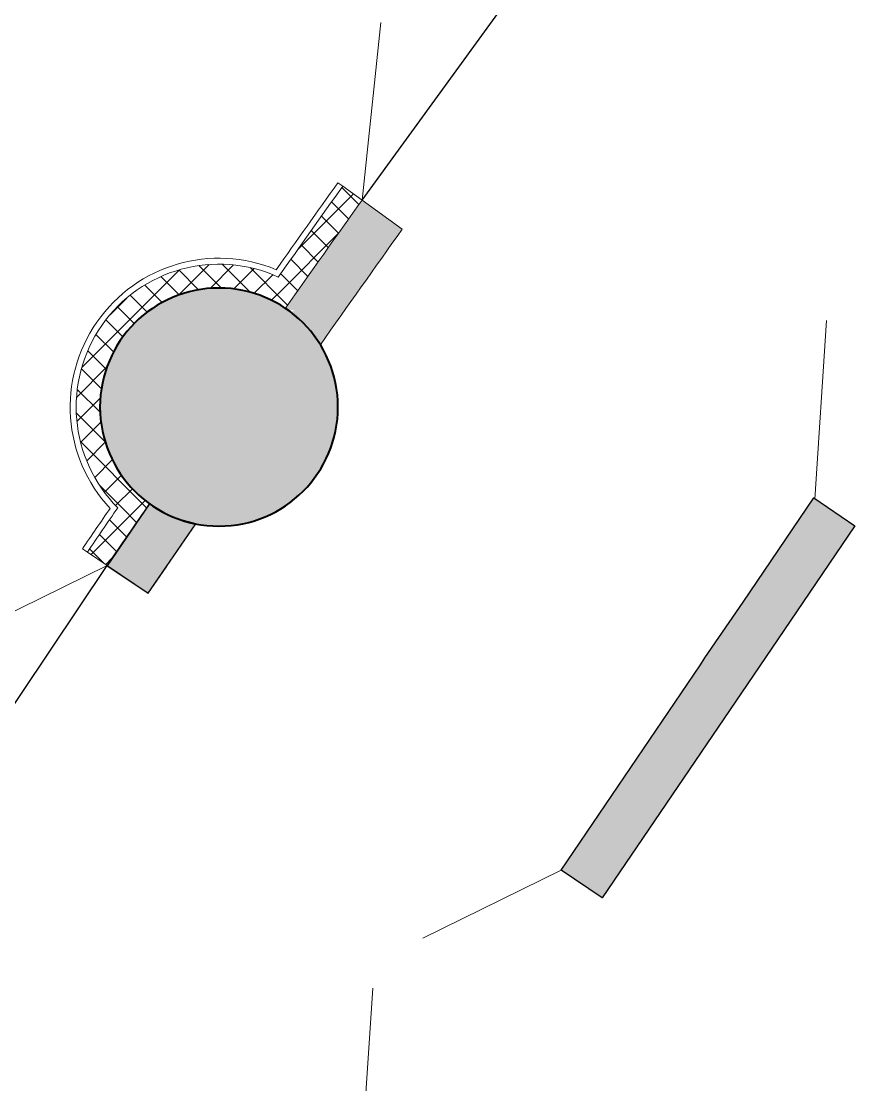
# Model space of a CAD drawing. Header units: millimetres. Extents: x 72919 to 485785, y -53256 to 338519.
# Drawn here: x 172890 to 177148, y 212173 to 217533 of the extents above; entities that cross this region are included whole.
import ezdxf

# ---------------------------------------------------------------- set-up
doc = ezdxf.new("R2010")
doc.units = ezdxf.units.MM
doc.layers.add('door', color=177, linetype='Continuous', lineweight=9)
doc.layers.add('wall', color=5, linetype='Continuous', lineweight=40)

# ---------------------------------------------------------------- blocks, each defined once
blk = doc.blocks.new('Колонна ∅1200')
at = {"lineweight": 9, "ltscale": 400, "true_color": 0x000000}
h = blk.add_hatch(color=18, dxfattribs=at)
h.dxf.hatch_style = 1
edge = h.paths.add_edge_path()
edge.add_arc((0, 0), 600, 0, 360)
at = {"color": 18, "ltscale": 400, "true_color": 0x000000}
blk.add_circle((0, 0), 600, dxfattribs=at)

msp = doc.modelspace()

# ---------------------------------------------------------------- hatches: boundary and pattern name
at = {"ltscale": 500, "true_color": 0x000000}
h = msp.add_hatch(color=18, dxfattribs=at)
h.dxf.hatch_style = 1
h.paths.add_polyline_path([(173916.59879, 210317.67759), (173703.20264, 210448.45301), (174602.66466, 211759.81552), (174804.03317, 211622.90331)])
h.paths.add_polyline_path([(175611.35646, 213254.93818), (176315.10067, 214289.99503), (176335.87821, 214324.07206), (176528.76397, 214604.24793), (176528.98689, 214604.57581), (176886.98345, 215131.112), (177093.72385, 214990.54739), (176734.53296, 214462.25459), (176710.32099, 214426.64399), (176627.7013, 214305.12814), (176520.86965, 214148.00168), (175818.09686, 213114.37358)])
h.paths.add_polyline_path([(174397.82092, 215902.41435), (174238.21183, 216067.42022), (174271.01138, 216073.01056), (174221.49937, 216086.23625), (174608.4981, 216631.98723), (174810.77267, 216485.05409)])
h.paths.add_polyline_path([(171473.324, 211990.8771), (172313.8365, 213286.64662), (172521.45712, 213147.36982), (171613.08648, 211745.08882), (171607.72228, 211794.20755), (171598.27767, 211830.5991), (171585.55977, 211862.94739), (171570.05554, 211892.17477), (171549.62243, 211921.85146), (171532.63834, 211941.74451), (171512.984, 211960.98109), (171489.57548, 211979.85897)])
h.paths.add_polyline_path([(170412.40855, 210295.35376), (170626.15946, 210165.69304), (171433.69278, 211462.455), (171385.88707, 211446.13101), (171336.83004, 211438.12261), (171287.82975, 211438.26364), (171256.73038, 211442.55058), (171206.65947, 211456.74167), (171175.9947, 211470.399), (171151.7921, 211484.30529)])
h.paths.add_polyline_path([(166413.7278, 203185.86542), (166637.02779, 203073.43115), (166818.02285, 203423.97295), (166811.30533, 203471.75178), (166812.35434, 203520.18764), (166822.63843, 203573.00764), (166849.93729, 203637.68754), (166873.39367, 203672.92808), (166914.3671, 203716.25911), (166943.51752, 203738.53971), (166996.68108, 203766.95034), (169019.05324, 207456.33087), (170102.33584, 209302.14871), (169888.58493, 209431.80942), (168700.63121, 207403.29474), (167673.88682, 205564.55751), (166775.57642, 203883.62731)])
h = msp.add_hatch(color=18, dxfattribs=at)
h.dxf.hatch_style = 1
h.paths.add_polyline_path([(173769.48882, 214999.97599, -0.1071371896), (173536.3233, 215101.25401), (173323.56779, 214788.82689), (173529.78607, 214650.49081, -0.0009777354)])

# ---------------------------------------------------------------- linework, layer by layer
at = {"color": 18, "ltscale": 500, "true_color": 0x000000}
for points in [[(415650.43379, 180914.99944, 0.4142135624), (336810.43379, 259754.99944), (221610.43379, 259754.99944, 0.4142135624), (142770.43379, 180914.99944), (142770.43379, 104414.99944, 0.4142135624), (221610.43379, 25574.99944), (336810.43379, 25574.99944, 0.4142135624), (415650.43379, 104414.99944)], [(414950.43379, 180914.99944, 0.4142135624), (336810.43379, 259054.99944), (221610.43379, 259054.99944, 0.4142135624), (143470.43379, 180914.99944), (143470.43379, 104414.99944, 0.4142135624), (221610.43379, 26274.99944), (336810.43379, 26274.99944, 0.4142135624), (414950.43379, 104414.99944)]]:
    msp.add_lwpolyline(points, format="xyb", close=True, dxfattribs=at)
for points in [[(174608.4981, 216631.98723), (175672.25702, 218096.40416)], [(175611.35646, 213254.93818), (176315.10067, 214289.99503), (176335.87821, 214324.07206), (176528.98689, 214604.57581), (176528.98689, 214604.57581), (176886.98345, 215131.112), (177093.72385, 214990.54739), (176734.53296, 214462.25459), (176734.53296, 214462.25459), (176520.86965, 214148.00168), (176520.86965, 214148.00168), (175818.09686, 213114.37358), (175611.35646, 213254.93818)], [(173536.3233, 215101.25401), (173323.56116, 214788.81717), (173529.78607, 214650.49081), (173769.48882, 214999.97599), (173690.00181, 215021.54752), (173642.74573, 215040.20566), (173608.4075, 215056.80054), (173557.55025, 215086.67657), (173535.90485, 215101.55507)], [(172313.8365, 213286.64662), (173322.16545, 214789.78185)]]:
    msp.add_lwpolyline(points, dxfattribs=at)
at = {"layer": 'door', "linetype": 'ByBlock', "ltscale": 100}
for p, q in [((174608.4981, 216631.98723), (174702.4928, 217527.06544)), ((176890.35681, 215124.52019), (176949.54403, 216024.37844)), ((173322.16545, 214789.76761), (172514.25435, 214393.18262)), ((174914.36136, 212911.41706), (175611.35646, 213254.93818)), ((174602.66466, 211759.81552), (174661.85188, 212659.67376))]:
    msp.add_line(p, q, dxfattribs=at)
at = {"layer": 'wall', "color": 18, "lineweight": 18, "ltscale": 0.007407, "true_color": 0x000000}
msp.add_line((173521.76751, 215080.27079), (173187.95416, 215414.08415), dxfattribs=at)
at = {"layer": 'wall', "color": 18, "lineweight": 18, "ltscale": 0.007407, "true_color": 0x000000, "extrusion": (0.58095, 0.813939, 0), "elevation": 277764.08502}
msp.add_lwpolyline([(-16118.33042, 0), (-16148.33042, 0)], dxfattribs=at)
at = {"layer": 'wall', "color": 18, "lineweight": 18, "ltscale": 0.007407, "true_color": 0x000000, "extrusion": (0.707107, -0.707107, 0)}
for points, elevation in [([(276240.00871, 0), (276640.00508, 0)], -29767.75019), ([(275656.63333, 0), (275873.74244, 0)], -30030.25019), ([(275051.8847, 0), (275748.90398, 0)], -30117.75019), ([(275931.03713, 0), (276063.70556, 0)], -29767.75019), ([(275340.83748, 0), (275459.95121, 0)], -30205.25019), ([(274927.04625, 0), (275144.15536, 0)], -30030.25019), ([(274781.26607, 0), (274926.13722, 0)], -29855.25019), ([(274737.08313, 0), (274869.75156, 0)], -29767.75019), ([(274680.60784, 0), (274800.65056, 0)], -29505.25019), ([(274418.41212, 0), (274804.48784, 0)], -29417.75019)]:
    msp.add_lwpolyline(points, dxfattribs=dict(at, elevation=elevation))
at = {"layer": 'wall', "color": 18, "lineweight": 18, "ltscale": 0.007407, "true_color": 0x000000}
for points in [[(174591.91237, 216608.74335), (174505.88158, 216694.77414)], [(174540.41772, 216536.49432), (174454.37516, 216622.53688)], [(174201.10921, 216175.32157), (174486.50191, 216460.71426)], [(174437.58435, 216391.84031), (174351.51806, 216477.90661)], [(173898.63333, 216188.32921), (173785.61677, 216301.34577)], [(173841.30162, 216186.74503), (173959.31845, 216304.76186)], [(174043.02562, 216167.68062), (173902.43054, 216308.27569)], [(173961.98694, 216183.68667), (174064.42632, 216286.12604)], [(173685.64784, 216153.82733), (173593.39422, 216246.08095)], [(174283.7245, 216174.4691), (174197.62213, 216260.57147)], [(174152.20804, 216126.42039), (174201.10921, 216175.32157)], [(173458.90623, 216009.33788), (173374.05119, 216094.19292)], [(173402.06651, 215942.43392), (173316.36508, 216028.13534)], [(173170.2109, 215515.65431), (173288.22773, 215633.67114)], [(173312.73178, 215413.05021), (173167.13858, 215558.64341)], [(173259.8034, 215234.01575), (173348.55237, 215322.76473)], [(173308.58144, 215159.05011), (173394.53913, 215245.0078)], [(175611.35646, 213254.93818), (176315.10067, 214289.99503), (176335.87821, 214324.07206), (176528.98689, 214604.57581), (176528.76397, 214604.24793), (176886.98345, 215131.112), (177093.72385, 214990.54739), (176734.53296, 214462.25459), (176734.53296, 214462.25459), (176520.86965, 214148.00168), (176520.86965, 214148.00168), (175818.09686, 213114.37358)], [(173370.38453, 214860.42271), (173284.05436, 214946.75288)], [(173306.90166, 214800.1619), (173233.82851, 214873.23505)], [(173315.24362, 214794.48122), (173347.08981, 214826.32741)], [(175611.35646, 213254.93818), (175818.09686, 213114.37358)]]:
    msp.add_lwpolyline(points, dxfattribs=at)
at = {"layer": 'wall', "color": 18, "lineweight": 18, "ltscale": 0.007407, "true_color": 0x000000, "extrusion": (-0.58095, -0.813939, 0), "elevation": -277764.08502}
msp.add_lwpolyline([(16148.33042, 0), (16268.33042, 0)], dxfattribs=at)
at = {"layer": 'wall', "color": 18, "lineweight": 18, "ltscale": 0.007407, "true_color": 0x000000}
for points in [[(174397.82092, 215902.41435, -0.001647618), (174810.77267, 216485.05409), (174608.4981, 216631.98723, 0.0015400051), (174221.49937, 216086.23625)], [(173535.90485, 215101.55507, 0.0008701227), (173322.16545, 214789.76761), (173529.78607, 214650.49081)]]:
    msp.add_lwpolyline(points, format="xyb", dxfattribs=at)
at = {"layer": 'wall', "color": 18, "lineweight": 18, "ltscale": 0.007407, "true_color": 0x000000, "extrusion": (-0.707107, -0.707107, 0)}
for points, elevation in [([(-29680.96149, 0), (-29802.66078, 0)], -276445.63647), ([(-29651.24272, 0), (-29772.97576, 0)], -276270.63647), ([(-29632.94301, 0), (-29873.78693, 0)], -276008.13647), ([(-29978.43942, 0), (-30119.54662, 0)], -275745.63647), ([(-30063.05893, 0), (-30187.30152, 0)], -275570.63647), ([(-30024.90775, 0), (-30156.27819, 0)], -275133.13647), ([(-29971.60485, 0), (-30114.25322, 0)], -275045.63647), ([(-29893.19015, 0), (-30055.87955, 0)], -274958.13647), ([(-29370.35234, 0), (-29477.79302, 0)], -274695.63647)]:
    msp.add_lwpolyline(points, dxfattribs=dict(at, elevation=elevation))
at = {"layer": 'wall', "color": 18, "lineweight": 18, "ltscale": 0.007407, "true_color": 0x000000, "extrusion": (0.707107, 0.707107, 0)}
for points, elevation in [([(29636.27296, 0), (29758.02301, 0)], 276183.13647), ([(30081.98502, 0), (30202.94748, 0)], 275483.13647), ([(29606.11254, 0), (29632.94301, 0)], 276008.13647), ([(30060.15723, 0), (30184.9171, 0)], 275220.63647), ([(29477.79302, 0), (29635.08226, 0)], 274695.63647), ([(29354.21503, 0), (29476.25655, 0)], 274608.13647)]:
    msp.add_lwpolyline(points, dxfattribs=dict(at, elevation=elevation))
at = {"layer": 'wall', "color": 18, "lineweight": 18, "ltscale": 0.007407, "true_color": 0x000000, "extrusion": (-0.562862, -0.826551, 0)}
for points, elevation in [([(22242.65793, 0), (22212.65793, 0)], -275091.12825), ([(22362.65793, 0), (22242.65793, 0)], -275091.12824)]:
    msp.add_lwpolyline(points, dxfattribs=dict(at, elevation=elevation))
at = {"layer": 'wall', "color": 18, "lineweight": 18, "ltscale": 0.007407, "true_color": 0x000000, "extrusion": (0, 0, -1)}
for centre, radius, start, end in [((-263010.4338, 153534.99944), 108760.00001, 35.234128598, 35.5173937261), ((-173886.52129, 215588.45148), 750, 317.05735832, 112.63070134), ((-173886.52129, 215588.45148), 720, 315.1464454, 114.53667938), ((-208293.14575, 190975.35281), 42459.52393, 34.253942265, 34.586515984), ((-208293.14575, 190975.35281), 42429.52393, 34.253942265, 34.619598316)]:
    msp.add_arc(centre, radius, start, end, dxfattribs=at)
at = {"layer": 'wall', "color": 18, "lineweight": 18, "ltscale": 0.007407, "true_color": 0x000000}
for centre, radius, start, end in [((263010.4338, 153534.99944), 108730.00001, 144.4826062739, 144.7787505099), ((263010.4338, 153534.99944), 108610.00001, 144.4826062739, 144.8355491664), ((173886.52129, 215588.45148), 600, 56.06190746, 234.29138512), ((208293.14575, 190975.35281), 42429.52393, 145.380401684, 145.746057735), ((208293.14575, 190975.35281), 42309.52393, 145.234160434, 145.746057735), ((263010.43379, 153534.99944), 108360, 145.4427523176, 145.6668326791)]:
    msp.add_arc(centre, radius, start, end, dxfattribs=at)

# ---------------------------------------------------------------- block references
at = {"layer": 'wall', "color": 18, "lineweight": 18, "ltscale": 0.007407, "true_color": 0x000000, "xscale": -1, "rotation": 180}
msp.add_blockref('Колонна ∅1200', (173886.52129, 215588.45148), dxfattribs=at)

doc.saveas('drawing.dxf')
